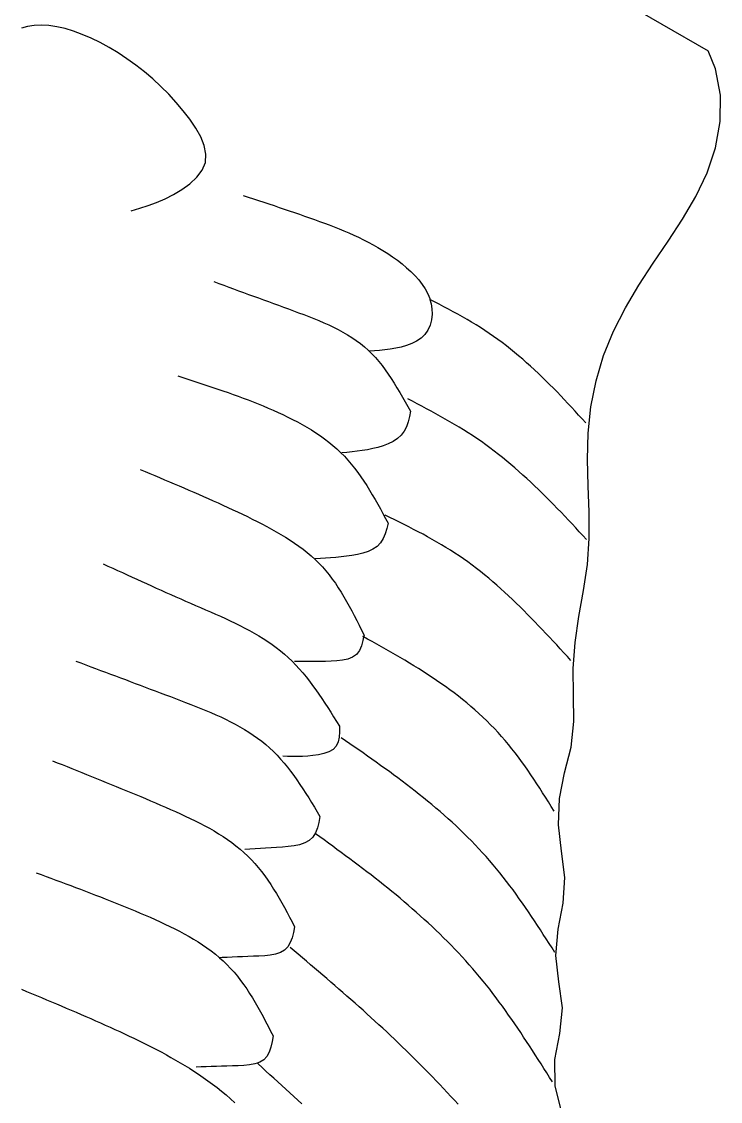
# Model space of a CAD drawing. Extents: x -3475 to 3475, y -2114 to 2114.
# Drawn here: x 3242.1 to 3436.3, y -1408.9 to -1108.8 of the extents above; entities that cross this region are included whole.
import ezdxf

# ---------------------------------------------------------------- set-up
doc = ezdxf.new("R2010")
doc.units = 0
doc.header["$MEASUREMENT"] = 0
doc.layers.get('0').update_dxf_attribs({"linetype": 'CONTINUOUS'})

msp = doc.modelspace()

# ---------------------------------------------------------------- linework, layer by layer
for p, q in [((3341.6, -1064.2), (3432.95, -1116.95)), ((3243.74, -1110.12), (3242.04, -1110.65)), ((3245.59, -1109.83), (3243.74, -1110.12)), ((3247.57, -1109.75), (3245.59, -1109.83)), ((3249.67, -1109.88), (3247.57, -1109.75)), ((3251.87, -1110.22), (3249.67, -1109.88)), ((3254.15, -1110.74), (3251.87, -1110.22)), ((3256.51, -1111.45), (3254.15, -1110.74)), ((3258.92, -1112.34), (3256.51, -1111.45)), ((3261.38, -1113.4), (3258.92, -1112.34)), ((3263.86, -1114.61), (3261.38, -1113.4)), ((3266.36, -1115.97), (3263.86, -1114.61)), ((3268.86, -1117.47), (3266.36, -1115.97)), ((3271.33, -1119.11), (3268.86, -1117.47)), ((3273.78, -1120.87), (3271.33, -1119.11)), ((3434.95, -1121.93), (3432.95, -1116.95)), ((3276.19, -1122.74), (3273.78, -1120.87)), ((3436.31, -1129.21), (3434.95, -1121.93)), ((3278.53, -1124.73), (3276.19, -1122.74)), ((3280.8, -1126.8), (3278.53, -1124.73)), ((3282.97, -1128.97), (3280.8, -1126.8)), ((3285.04, -1131.22), (3282.97, -1128.97)), ((3287, -1133.55), (3285.04, -1131.22)), ((3436.26, -1136.58), (3436.31, -1129.21)), ((3288.82, -1135.93), (3287, -1133.55)), ((3290.46, -1138.37), (3288.82, -1135.93)), ((3434.96, -1143.83), (3436.26, -1136.58)), ((3291.84, -1140.82), (3290.46, -1138.37)), ((3292.82, -1143.25), (3291.84, -1140.82)), ((3293.29, -1145.62), (3292.82, -1143.25)), ((3293.14, -1147.9), (3293.29, -1145.62)), ((3432.64, -1150.78), (3434.96, -1143.83)), ((3292.27, -1150.04), (3293.14, -1147.9)), ((3288.85, -1153.85), (3290.79, -1152.04)), ((3290.79, -1152.04), (3292.27, -1150.04)), ((3429.5, -1157.36), (3432.64, -1150.78)), ((3284.3, -1156.85), (3286.63, -1155.46)), ((3286.63, -1155.46), (3288.85, -1153.85)), ((3279.6, -1159.02), (3281.95, -1158.03)), ((3281.95, -1158.03), (3284.3, -1156.85)), ((3303.65, -1157.1), (3305.08, -1157.57)), ((3305.08, -1157.57), (3306.51, -1158.05)), ((3306.51, -1158.05), (3307.94, -1158.52)), ((3425.79, -1163.66), (3429.5, -1157.36)), ((3272.52, -1161.37), (3274.88, -1160.65)), ((3274.88, -1160.65), (3277.24, -1159.88)), ((3277.24, -1159.88), (3279.6, -1159.02)), ((3307.94, -1158.52), (3309.37, -1158.99)), ((3309.37, -1158.99), (3310.8, -1159.47)), ((3310.8, -1159.47), (3312.22, -1159.94)), ((3312.22, -1159.94), (3313.65, -1160.42)), ((3313.65, -1160.42), (3315.06, -1160.89)), ((3315.06, -1160.89), (3316.48, -1161.37)), ((3316.48, -1161.37), (3317.89, -1161.86)), ((3317.89, -1161.86), (3319.29, -1162.34)), ((3319.29, -1162.34), (3320.69, -1162.82)), ((3320.69, -1162.82), (3322.08, -1163.31)), ((3322.08, -1163.31), (3323.47, -1163.81)), ((3323.47, -1163.81), (3324.85, -1164.3)), ((3324.85, -1164.3), (3326.22, -1164.8)), ((3421.76, -1169.81), (3425.79, -1163.66)), ((3326.22, -1164.8), (3327.59, -1165.31)), ((3327.59, -1165.31), (3328.95, -1165.84)), ((3328.95, -1165.84), (3330.31, -1166.37)), ((3330.31, -1166.37), (3331.67, -1166.93)), ((3331.67, -1166.93), (3333.02, -1167.51)), ((3333.02, -1167.51), (3334.37, -1168.11)), ((3334.37, -1168.11), (3335.72, -1168.74)), ((3335.72, -1168.74), (3337.07, -1169.4)), ((3337.07, -1169.4), (3338.42, -1170.1)), ((3338.42, -1170.1), (3339.77, -1170.83)), ((3417.64, -1175.91), (3421.76, -1169.81)), ((3339.77, -1170.83), (3341.12, -1171.6)), ((3341.12, -1171.6), (3342.47, -1172.41)), ((3342.47, -1172.41), (3343.82, -1173.27)), ((3343.82, -1173.27), (3345.17, -1174.18)), ((3345.17, -1174.18), (3346.51, -1175.13)), ((3346.51, -1175.13), (3347.82, -1176.13)), ((3347.82, -1176.13), (3349.08, -1177.18)), ((3413.63, -1182.07), (3417.64, -1175.91)), ((3349.08, -1177.18), (3350.29, -1178.27)), ((3350.29, -1178.27), (3351.42, -1179.41)), ((3351.42, -1179.41), (3352.47, -1180.59)), ((3295.52, -1181.06), (3296.89, -1181.56)), ((3296.89, -1181.56), (3298.26, -1182.06)), ((3298.26, -1182.06), (3299.63, -1182.57)), ((3352.47, -1180.59), (3353.41, -1181.82)), ((3353.41, -1181.82), (3354.24, -1183.1)), ((3409.89, -1188.36), (3413.63, -1182.07)), ((3299.63, -1182.57), (3301, -1183.07)), ((3301, -1183.07), (3302.37, -1183.58)), ((3302.37, -1183.58), (3303.74, -1184.08)), ((3303.74, -1184.08), (3305.12, -1184.59)), ((3305.12, -1184.59), (3306.49, -1185.09)), ((3306.49, -1185.09), (3307.87, -1185.6)), ((3354.24, -1183.1), (3354.94, -1184.42)), ((3354.94, -1184.42), (3355.5, -1185.78)), ((3307.87, -1185.6), (3309.26, -1186.11)), ((3309.26, -1186.11), (3310.65, -1186.62)), ((3310.65, -1186.62), (3312.04, -1187.13)), ((3312.04, -1187.13), (3313.43, -1187.64)), ((3313.43, -1187.64), (3314.83, -1188.15)), ((3314.83, -1188.15), (3316.24, -1188.66)), ((3355.5, -1185.78), (3355.56, -1186)), ((3355.56, -1186), (3355.89, -1187.18)), ((3356.84, -1186.67), (3355.56, -1186)), ((3355.89, -1187.18), (3356.12, -1188.63)), ((3358.15, -1187.34), (3356.84, -1186.67)), ((3359.44, -1188.03), (3358.15, -1187.34)), ((3360.74, -1188.71), (3359.44, -1188.03)), ((3406.57, -1194.85), (3409.89, -1188.36)), ((3316.24, -1188.66), (3317.65, -1189.18)), ((3317.65, -1189.18), (3319.06, -1189.7)), ((3319.06, -1189.7), (3320.47, -1190.22)), ((3320.47, -1190.22), (3321.88, -1190.76)), ((3321.88, -1190.76), (3323.29, -1191.31)), ((3323.29, -1191.31), (3324.68, -1191.88)), ((3356.15, -1190.12), (3355.99, -1191.64)), ((3356.12, -1188.63), (3356.15, -1190.12)), ((3362.03, -1189.41), (3360.74, -1188.71)), ((3363.32, -1190.11), (3362.03, -1189.41)), ((3364.6, -1190.83), (3363.32, -1190.11)), ((3365.87, -1191.55), (3364.6, -1190.83)), ((3324.68, -1191.88), (3326.06, -1192.46)), ((3326.06, -1192.46), (3327.42, -1193.07)), ((3327.42, -1193.07), (3328.77, -1193.71)), ((3328.77, -1193.71), (3330.09, -1194.37)), ((3330.09, -1194.37), (3331.38, -1195.07)), ((3355.61, -1193.13), (3355.01, -1194.52)), ((3355.99, -1191.64), (3355.61, -1193.13)), ((3367.13, -1192.29), (3365.87, -1191.55)), ((3368.38, -1193.05), (3367.13, -1192.29)), ((3369.63, -1193.83), (3368.38, -1193.05)), ((3370.85, -1194.62), (3369.63, -1193.83)), ((3331.38, -1195.07), (3332.64, -1195.8)), ((3332.64, -1195.8), (3333.87, -1196.57)), ((3333.87, -1196.57), (3335.07, -1197.39)), ((3335.07, -1197.39), (3336.23, -1198.24)), ((3353.11, -1196.76), (3351.87, -1197.6)), ((3354.17, -1195.74), (3353.11, -1196.76)), ((3355.01, -1194.52), (3354.17, -1195.74)), ((3372.07, -1195.44), (3370.85, -1194.62)), ((3373.27, -1196.27), (3372.07, -1195.44)), ((3374.46, -1197.12), (3373.27, -1196.27)), ((3375.64, -1198), (3374.46, -1197.12)), ((3403.83, -1201.61), (3406.57, -1194.85)), ((3336.23, -1198.24), (3337.34, -1199.15)), ((3337.34, -1199.15), (3338.41, -1200.11)), ((3338.41, -1200.11), (3338.69, -1200.39)), ((3338.69, -1200.39), (3338.64, -1200.4)), ((3340.12, -1200.29), (3338.69, -1200.39)), ((3338.69, -1200.39), (3339.43, -1201.12)), ((3341.59, -1200.17), (3340.12, -1200.29)), ((3343.07, -1200.02), (3341.59, -1200.17)), ((3344.55, -1199.83), (3343.07, -1200.02)), ((3346.04, -1199.57), (3344.55, -1199.83)), ((3347.53, -1199.24), (3346.04, -1199.57)), ((3349.03, -1198.82), (3347.53, -1199.24)), ((3350.49, -1198.28), (3349.03, -1198.82)), ((3351.87, -1197.6), (3350.49, -1198.28)), ((3376.81, -1198.89), (3375.64, -1198)), ((3377.96, -1199.8), (3376.81, -1198.89)), ((3379.1, -1200.72), (3377.96, -1199.8)), ((3339.43, -1201.12), (3340.41, -1202.17)), ((3340.41, -1202.17), (3341.36, -1203.27)), ((3341.36, -1203.27), (3342.27, -1204.4)), ((3380.23, -1201.66), (3379.1, -1200.72)), ((3381.35, -1202.61), (3380.23, -1201.66)), ((3382.45, -1203.58), (3381.35, -1202.61)), ((3401.74, -1208.64), (3403.83, -1201.61)), ((3342.27, -1204.4), (3343.15, -1205.57)), ((3343.15, -1205.57), (3344, -1206.77)), ((3383.54, -1204.56), (3382.45, -1203.58)), ((3384.63, -1205.55), (3383.54, -1204.56)), ((3385.7, -1206.56), (3384.63, -1205.55)), ((3285.47, -1207.26), (3286.87, -1207.71)), ((3286.87, -1207.71), (3288.26, -1208.16)), ((3288.26, -1208.16), (3289.66, -1208.61)), ((3289.66, -1208.61), (3291.06, -1209.07)), ((3291.06, -1209.07), (3292.46, -1209.53)), ((3344, -1206.77), (3344.82, -1208)), ((3344.82, -1208), (3345.63, -1209.26)), ((3345.63, -1209.26), (3346.41, -1210.53)), ((3386.76, -1207.57), (3385.7, -1206.56)), ((3387.8, -1208.6), (3386.76, -1207.57)), ((3388.84, -1209.63), (3387.8, -1208.6)), ((3400.31, -1215.85), (3401.74, -1208.64)), ((3292.46, -1209.53), (3293.85, -1209.99)), ((3293.85, -1209.99), (3295.25, -1210.46)), ((3295.25, -1210.46), (3296.65, -1210.93)), ((3296.65, -1210.93), (3298.04, -1211.42)), ((3298.04, -1211.42), (3299.44, -1211.9)), ((3299.44, -1211.9), (3300.83, -1212.4)), ((3300.83, -1212.4), (3302.23, -1212.91)), ((3346.41, -1210.53), (3347.18, -1211.83)), ((3347.18, -1211.83), (3347.94, -1213.13)), ((3389.87, -1210.67), (3388.84, -1209.63)), ((3390.9, -1211.72), (3389.87, -1210.67)), ((3391.91, -1212.78), (3390.9, -1211.72)), ((3302.23, -1212.91), (3303.62, -1213.42)), ((3303.62, -1213.42), (3305.01, -1213.95)), ((3305.01, -1213.95), (3306.4, -1214.49)), ((3306.4, -1214.49), (3307.79, -1215.04)), ((3307.79, -1215.04), (3309.18, -1215.61)), ((3347.94, -1213.13), (3348.69, -1214.45)), ((3348.69, -1214.45), (3349.43, -1215.77)), ((3350.7, -1214.29), (3349.39, -1213.59)), ((3352.02, -1214.98), (3350.7, -1214.29)), ((3353.33, -1215.68), (3352.02, -1214.98)), ((3392.92, -1213.84), (3391.91, -1212.78)), ((3393.92, -1214.91), (3392.92, -1213.84)), ((3394.92, -1215.98), (3393.92, -1214.91)), ((3309.18, -1215.61), (3310.57, -1216.19)), ((3310.57, -1216.19), (3311.95, -1216.78)), ((3311.95, -1216.78), (3313.33, -1217.4)), ((3313.33, -1217.4), (3314.7, -1218.03)), ((3314.7, -1218.03), (3316.06, -1218.68)), ((3349.43, -1215.77), (3350.17, -1217.1)), ((3350.17, -1217.1), (3349.86, -1218.58)), ((3354.64, -1216.38), (3353.33, -1215.68)), ((3355.94, -1217.08), (3354.64, -1216.38)), ((3357.24, -1217.8), (3355.94, -1217.08)), ((3358.54, -1218.51), (3357.24, -1217.8)), ((3395.92, -1217.06), (3394.92, -1215.98)), ((3396.91, -1218.13), (3395.92, -1217.06)), ((3397.9, -1219.21), (3396.91, -1218.13)), ((3399.55, -1223.15), (3400.31, -1215.85)), ((3316.06, -1218.68), (3317.4, -1219.35)), ((3317.4, -1219.35), (3318.74, -1220.05)), ((3318.74, -1220.05), (3320.05, -1220.77)), ((3320.05, -1220.77), (3321.35, -1221.51)), ((3321.35, -1221.51), (3322.62, -1222.28)), ((3349.03, -1221.39), (3348.4, -1222.64)), ((3349.49, -1220.03), (3349.03, -1221.39)), ((3349.86, -1218.58), (3349.49, -1220.03)), ((3359.83, -1219.24), (3358.54, -1218.51)), ((3361.12, -1219.98), (3359.83, -1219.24)), ((3362.39, -1220.73), (3361.12, -1219.98)), ((3363.66, -1221.49), (3362.39, -1220.73)), ((3364.92, -1222.26), (3363.66, -1221.49)), ((3398.89, -1220.29), (3397.9, -1219.21)), ((3322.62, -1222.28), (3323.87, -1223.08)), ((3323.87, -1223.08), (3325.1, -1223.91)), ((3325.1, -1223.91), (3326.29, -1224.77)), ((3347.57, -1223.74), (3346.53, -1224.68)), ((3348.4, -1222.64), (3347.57, -1223.74)), ((3366.17, -1223.05), (3364.92, -1222.26)), ((3367.41, -1223.86), (3366.17, -1223.05)), ((3368.64, -1224.68), (3367.41, -1223.86)), ((3399.39, -1230.48), (3399.55, -1223.15)), ((3326.29, -1224.77), (3327.46, -1225.67)), ((3327.46, -1225.67), (3328.59, -1226.59)), ((3328.59, -1226.59), (3329.69, -1227.56)), ((3339.65, -1227.48), (3338.2, -1227.78)), ((3341.11, -1227.12), (3339.65, -1227.48)), ((3342.57, -1226.67), (3341.11, -1227.12)), ((3343.98, -1226.13), (3342.57, -1226.67)), ((3345.32, -1225.47), (3343.98, -1226.13)), ((3346.53, -1224.68), (3345.32, -1225.47)), ((3369.86, -1225.52), (3368.64, -1224.68)), ((3371.06, -1226.38), (3369.86, -1225.52)), ((3372.25, -1227.26), (3371.06, -1226.38)), ((3373.43, -1228.15), (3372.25, -1227.26)), ((3329.69, -1227.56), (3330.75, -1228.55)), ((3330.75, -1228.55), (3331.77, -1229.59)), ((3332.51, -1228.51), (3331.1, -1228.64)), ((3331.77, -1229.59), (3332.76, -1230.67)), ((3333.93, -1228.37), (3332.51, -1228.51)), ((3335.34, -1228.21), (3333.93, -1228.37)), ((3336.77, -1228.02), (3335.34, -1228.21)), ((3338.2, -1227.78), (3336.77, -1228.02)), ((3374.6, -1229.06), (3373.43, -1228.15)), ((3375.76, -1229.98), (3374.6, -1229.06)), ((3376.91, -1230.92), (3375.76, -1229.98)), ((3399.59, -1237.8), (3399.39, -1230.48)), ((3275.02, -1233.26), (3276.38, -1233.82)), ((3332.76, -1230.67), (3333.71, -1231.77)), ((3333.71, -1231.77), (3334.62, -1232.91)), ((3334.62, -1232.91), (3335.5, -1234.08)), ((3378.05, -1231.87), (3376.91, -1230.92)), ((3379.18, -1232.84), (3378.05, -1231.87)), ((3380.29, -1233.81), (3379.18, -1232.84)), ((3276.38, -1233.82), (3277.73, -1234.39)), ((3277.73, -1234.39), (3279.08, -1234.96)), ((3279.08, -1234.96), (3280.43, -1235.53)), ((3280.43, -1235.53), (3281.78, -1236.1)), ((3281.78, -1236.1), (3283.14, -1236.67)), ((3335.5, -1234.08), (3336.36, -1235.28)), ((3336.36, -1235.28), (3337.19, -1236.5)), ((3337.19, -1236.5), (3338, -1237.74)), ((3381.4, -1234.8), (3380.29, -1233.81)), ((3382.5, -1235.8), (3381.4, -1234.8)), ((3383.59, -1236.81), (3382.5, -1235.8)), ((3283.14, -1236.67), (3284.49, -1237.25)), ((3284.49, -1237.25), (3285.84, -1237.82)), ((3285.84, -1237.82), (3287.19, -1238.4)), ((3287.19, -1238.4), (3288.55, -1238.99)), ((3288.55, -1238.99), (3289.9, -1239.57)), ((3338, -1237.74), (3338.78, -1239.01)), ((3338.78, -1239.01), (3339.55, -1240.28)), ((3384.67, -1237.83), (3383.59, -1236.81)), ((3385.74, -1238.86), (3384.67, -1237.83)), ((3386.8, -1239.89), (3385.74, -1238.86)), ((3399.85, -1245.12), (3399.59, -1237.8)), ((3289.9, -1239.57), (3291.25, -1240.17)), ((3291.25, -1240.17), (3292.61, -1240.76)), ((3292.61, -1240.76), (3293.96, -1241.36)), ((3293.96, -1241.36), (3295.32, -1241.97)), ((3295.32, -1241.97), (3296.67, -1242.58)), ((3339.55, -1240.28), (3340.31, -1241.58)), ((3340.31, -1241.58), (3341.05, -1242.89)), ((3387.86, -1240.94), (3386.8, -1239.89)), ((3388.91, -1241.98), (3387.86, -1240.94)), ((3389.95, -1243.04), (3388.91, -1241.98)), ((3296.67, -1242.58), (3298.03, -1243.19)), ((3298.03, -1243.19), (3299.38, -1243.82)), ((3299.38, -1243.82), (3300.74, -1244.45)), ((3300.74, -1244.45), (3302.1, -1245.08)), ((3302.1, -1245.08), (3303.45, -1245.73)), ((3341.05, -1242.89), (3341.78, -1244.2)), ((3341.78, -1244.2), (3342.5, -1245.53)), ((3390.98, -1244.1), (3389.95, -1243.04)), ((3392.01, -1245.17), (3390.98, -1244.1)), ((3393.03, -1246.24), (3392.01, -1245.17)), ((3399.86, -1252.41), (3399.85, -1245.12)), ((3303.45, -1245.73), (3304.81, -1246.38)), ((3304.81, -1246.38), (3306.17, -1247.04)), ((3306.17, -1247.04), (3307.52, -1247.71)), ((3307.52, -1247.71), (3308.87, -1248.4)), ((3308.87, -1248.4), (3310.2, -1249.1)), ((3342.5, -1245.53), (3343.22, -1246.85)), ((3344.45, -1246.63), (3343.12, -1245.98)), ((3343.22, -1246.85), (3343.94, -1248.19)), ((3343.94, -1248.19), (3343.56, -1249.69)), ((3345.77, -1247.28), (3344.45, -1246.63)), ((3347.09, -1247.93), (3345.77, -1247.28)), ((3348.41, -1248.59), (3347.09, -1247.93)), ((3394.05, -1247.31), (3393.03, -1246.24)), ((3395.07, -1248.39), (3394.05, -1247.31)), ((3396.08, -1249.47), (3395.07, -1248.39)), ((3310.2, -1249.1), (3311.53, -1249.82)), ((3311.53, -1249.82), (3312.84, -1250.55)), ((3312.84, -1250.55), (3314.14, -1251.31)), ((3314.14, -1251.31), (3315.41, -1252.08)), ((3343.12, -1251.14), (3342.56, -1252.49)), ((3343.56, -1249.69), (3343.12, -1251.14)), ((3349.72, -1249.25), (3348.41, -1248.59)), ((3351.04, -1249.92), (3349.72, -1249.25)), ((3352.34, -1250.6), (3351.04, -1249.92)), ((3353.64, -1251.29), (3352.34, -1250.6)), ((3354.93, -1251.99), (3353.64, -1251.29)), ((3397.09, -1250.55), (3396.08, -1249.47)), ((3398.1, -1251.63), (3397.09, -1250.55)), ((3315.41, -1252.08), (3316.67, -1252.88)), ((3316.67, -1252.88), (3317.9, -1253.71)), ((3317.9, -1253.71), (3319.11, -1254.56)), ((3341.84, -1253.68), (3340.88, -1254.67)), ((3342.56, -1252.49), (3341.84, -1253.68)), ((3356.22, -1252.7), (3354.93, -1251.99)), ((3357.5, -1253.43), (3356.22, -1252.7)), ((3358.76, -1254.17), (3357.5, -1253.43)), ((3360.02, -1254.92), (3358.76, -1254.17)), ((3399.1, -1252.72), (3398.1, -1251.63)), ((3399.33, -1259.66), (3399.86, -1252.41)), ((3319.11, -1254.56), (3320.29, -1255.44)), ((3320.29, -1255.44), (3321.43, -1256.36)), ((3321.43, -1256.36), (3322.55, -1257.3)), ((3322.55, -1257.3), (3323.62, -1258.28)), ((3332.36, -1257.4), (3330.87, -1257.58)), ((3333.88, -1257.18), (3332.36, -1257.4)), ((3335.42, -1256.9), (3333.88, -1257.18)), ((3336.94, -1256.54), (3335.42, -1256.9)), ((3338.39, -1256.07), (3336.94, -1256.54)), ((3339.72, -1255.46), (3338.39, -1256.07)), ((3340.88, -1254.67), (3339.72, -1255.46)), ((3361.26, -1255.69), (3360.02, -1254.92)), ((3362.5, -1256.49), (3361.26, -1255.69)), ((3363.72, -1257.3), (3362.5, -1256.49)), ((3364.92, -1258.13), (3363.72, -1257.3)), ((3264.73, -1259.49), (3266.07, -1260.1)), ((3266.07, -1260.1), (3267.41, -1260.72)), ((3323.62, -1258.28), (3324.66, -1259.3)), ((3325.1, -1257.99), (3323.68, -1258.06)), ((3324.66, -1259.3), (3325.66, -1260.35)), ((3326.52, -1257.92), (3325.1, -1257.99)), ((3325.66, -1260.35), (3326.62, -1261.44)), ((3327.95, -1257.83), (3326.52, -1257.92)), ((3329.4, -1257.72), (3327.95, -1257.83)), ((3330.87, -1257.58), (3329.4, -1257.72)), ((3366.12, -1258.98), (3364.92, -1258.13)), ((3367.3, -1259.86), (3366.12, -1258.98)), ((3368.47, -1260.75), (3367.3, -1259.86)), ((3398.25, -1266.87), (3399.33, -1259.66)), ((3267.41, -1260.72), (3268.74, -1261.33)), ((3268.74, -1261.33), (3270.08, -1261.94)), ((3270.08, -1261.94), (3271.42, -1262.56)), ((3271.42, -1262.56), (3272.76, -1263.17)), ((3272.76, -1263.17), (3274.1, -1263.78)), ((3326.62, -1261.44), (3327.54, -1262.56)), ((3327.54, -1262.56), (3328.43, -1263.72)), ((3369.63, -1261.65), (3368.47, -1260.75)), ((3370.77, -1262.58), (3369.63, -1261.65)), ((3371.9, -1263.51), (3370.77, -1262.58)), ((3373.03, -1264.47), (3371.9, -1263.51)), ((3274.1, -1263.78), (3275.44, -1264.39)), ((3275.44, -1264.39), (3276.79, -1265)), ((3276.79, -1265), (3278.14, -1265.61)), ((3278.14, -1265.61), (3279.49, -1266.22)), ((3279.49, -1266.22), (3280.84, -1266.83)), ((3328.43, -1263.72), (3329.28, -1264.91)), ((3329.28, -1264.91), (3330.1, -1266.13)), ((3330.1, -1266.13), (3330.89, -1267.37)), ((3374.14, -1265.43), (3373.03, -1264.47)), ((3375.24, -1266.41), (3374.14, -1265.43)), ((3376.33, -1267.4), (3375.24, -1266.41)), ((3280.84, -1266.83), (3282.19, -1267.44)), ((3282.19, -1267.44), (3283.55, -1268.05)), ((3283.55, -1268.05), (3284.91, -1268.65)), ((3284.91, -1268.65), (3286.28, -1269.25)), ((3286.28, -1269.25), (3287.65, -1269.86)), ((3330.89, -1267.37), (3331.66, -1268.64)), ((3331.66, -1268.64), (3332.4, -1269.92)), ((3377.41, -1268.4), (3376.33, -1267.4)), ((3378.49, -1269.41), (3377.41, -1268.4)), ((3379.55, -1270.43), (3378.49, -1269.41)), ((3396.98, -1274.09), (3398.25, -1266.87)), ((3287.65, -1269.86), (3289.02, -1270.46)), ((3289.02, -1270.46), (3290.4, -1271.06)), ((3290.4, -1271.06), (3291.79, -1271.66)), ((3291.79, -1271.66), (3293.17, -1272.26)), ((3293.17, -1272.26), (3294.56, -1272.86)), ((3332.4, -1269.92), (3333.13, -1271.23)), ((3333.13, -1271.23), (3333.84, -1272.55)), ((3380.61, -1271.46), (3379.55, -1270.43)), ((3381.65, -1272.5), (3380.61, -1271.46)), ((3382.69, -1273.54), (3381.65, -1272.5)), ((3294.56, -1272.86), (3295.94, -1273.47)), ((3295.94, -1273.47), (3297.32, -1274.08)), ((3297.32, -1274.08), (3298.69, -1274.71)), ((3298.69, -1274.71), (3300.06, -1275.34)), ((3300.06, -1275.34), (3301.41, -1275.99)), ((3333.84, -1272.55), (3334.54, -1273.88)), ((3334.54, -1273.88), (3335.22, -1275.22)), ((3335.22, -1275.22), (3335.9, -1276.57)), ((3383.72, -1274.59), (3382.69, -1273.54)), ((3384.75, -1275.64), (3383.72, -1274.59)), ((3395.92, -1281.33), (3396.98, -1274.09)), ((3301.41, -1275.99), (3302.76, -1276.66)), ((3302.76, -1276.66), (3304.09, -1277.34)), ((3304.09, -1277.34), (3305.4, -1278.04)), ((3305.4, -1278.04), (3306.7, -1278.76)), ((3335.9, -1276.57), (3336.57, -1277.92)), ((3336.57, -1277.92), (3337.24, -1279.28)), ((3385.77, -1276.7), (3384.75, -1275.64)), ((3386.78, -1277.76), (3385.77, -1276.7)), ((3387.79, -1278.83), (3386.78, -1277.76)), ((3306.7, -1278.76), (3307.98, -1279.51)), ((3307.98, -1279.51), (3309.23, -1280.28)), ((3309.23, -1280.28), (3310.47, -1281.08)), ((3310.47, -1281.08), (3311.67, -1281.91)), ((3336.91, -1280.83), (3336.5, -1282.3)), ((3337.13, -1279.81), (3336.89, -1279.68)), ((3337.13, -1279.81), (3336.91, -1280.83)), ((3337.24, -1279.28), (3337.13, -1279.81)), ((3338.2, -1280.4), (3337.13, -1279.81)), ((3339.5, -1281.12), (3338.2, -1280.4)), ((3340.81, -1281.85), (3339.5, -1281.12)), ((3388.8, -1279.9), (3387.79, -1278.83)), ((3389.8, -1280.98), (3388.8, -1279.9)), ((3390.8, -1282.05), (3389.8, -1280.98)), ((3395.38, -1288.61), (3395.92, -1281.33)), ((3311.67, -1281.91), (3312.85, -1282.77)), ((3312.85, -1282.77), (3314, -1283.67)), ((3314, -1283.67), (3315.12, -1284.6)), ((3335.94, -1283.61), (3335.14, -1284.68)), ((3336.5, -1282.3), (3335.94, -1283.61)), ((3342.11, -1282.58), (3340.81, -1281.85)), ((3343.41, -1283.31), (3342.11, -1282.58)), ((3344.7, -1284.05), (3343.41, -1283.31)), ((3346, -1284.79), (3344.7, -1284.05)), ((3391.79, -1283.13), (3390.8, -1282.05)), ((3392.79, -1284.21), (3391.79, -1283.13)), ((3393.78, -1285.29), (3392.79, -1284.21)), ((3257.15, -1286.54), (3258.52, -1287.05)), ((3258.52, -1287.05), (3259.89, -1287.56)), ((3315.12, -1284.6), (3316.2, -1285.56)), ((3316.2, -1285.56), (3317.25, -1286.57)), ((3317.25, -1286.57), (3318.27, -1287.61)), ((3319.29, -1286.67), (3317.9, -1286.66)), ((3320.69, -1286.68), (3319.29, -1286.67)), ((3322.11, -1286.68), (3320.69, -1286.68)), ((3323.55, -1286.67), (3322.11, -1286.68)), ((3325.03, -1286.65), (3323.55, -1286.67)), ((3326.55, -1286.62), (3325.03, -1286.65)), ((3328.11, -1286.57), (3326.55, -1286.62)), ((3329.71, -1286.48), (3328.11, -1286.57)), ((3331.28, -1286.3), (3329.71, -1286.48)), ((3332.75, -1285.98), (3331.28, -1286.3)), ((3334.06, -1285.46), (3332.75, -1285.98)), ((3335.14, -1284.68), (3334.06, -1285.46)), ((3347.29, -1285.54), (3346, -1284.79)), ((3348.57, -1286.3), (3347.29, -1285.54)), ((3349.85, -1287.06), (3348.57, -1286.3)), ((3351.13, -1287.83), (3349.85, -1287.06)), ((3394.77, -1286.37), (3393.78, -1285.29)), ((3259.89, -1287.56), (3261.27, -1288.08)), ((3261.27, -1288.08), (3262.64, -1288.59)), ((3262.64, -1288.59), (3264.01, -1289.1)), ((3264.01, -1289.1), (3265.39, -1289.62)), ((3265.39, -1289.62), (3266.76, -1290.13)), ((3266.76, -1290.13), (3268.14, -1290.65)), ((3318.27, -1287.61), (3319.26, -1288.69)), ((3319.26, -1288.69), (3320.22, -1289.79)), ((3320.22, -1289.79), (3321.16, -1290.92)), ((3352.4, -1288.62), (3351.13, -1287.83)), ((3353.66, -1289.42), (3352.4, -1288.62)), ((3354.92, -1290.22), (3353.66, -1289.42)), ((3356.17, -1291.05), (3354.92, -1290.22)), ((3395.48, -1295.96), (3395.38, -1288.61)), ((3268.14, -1290.65), (3269.52, -1291.17)), ((3269.52, -1291.17), (3270.9, -1291.68)), ((3270.9, -1291.68), (3272.28, -1292.2)), ((3272.28, -1292.2), (3273.66, -1292.72)), ((3273.66, -1292.72), (3275.05, -1293.24)), ((3275.05, -1293.24), (3276.44, -1293.77)), ((3321.16, -1290.92), (3322.07, -1292.08)), ((3322.07, -1292.08), (3322.96, -1293.27)), ((3322.96, -1293.27), (3323.84, -1294.47)), ((3357.41, -1291.88), (3356.17, -1291.05)), ((3358.64, -1292.73), (3357.41, -1291.88)), ((3359.86, -1293.6), (3358.64, -1292.73)), ((3276.44, -1293.77), (3277.83, -1294.29)), ((3277.83, -1294.29), (3279.22, -1294.82)), ((3279.22, -1294.82), (3280.62, -1295.34)), ((3280.62, -1295.34), (3282.02, -1295.87)), ((3282.02, -1295.87), (3283.42, -1296.4)), ((3283.42, -1296.4), (3284.83, -1296.94)), ((3323.84, -1294.47), (3324.69, -1295.69)), ((3324.69, -1295.69), (3325.54, -1296.93)), ((3361.07, -1294.48), (3359.86, -1293.6)), ((3362.28, -1295.38), (3361.07, -1294.48)), ((3363.46, -1296.29), (3362.28, -1295.38)), ((3364.64, -1297.22), (3363.46, -1296.29)), ((3395.6, -1303.28), (3395.48, -1295.96)), ((3284.83, -1296.94), (3286.24, -1297.47)), ((3286.24, -1297.47), (3287.65, -1298.01)), ((3287.65, -1298.01), (3289.06, -1298.56)), ((3289.06, -1298.56), (3290.47, -1299.11)), ((3290.47, -1299.11), (3291.87, -1299.67)), ((3325.54, -1296.93), (3326.37, -1298.19)), ((3326.37, -1298.19), (3327.18, -1299.45)), ((3327.18, -1299.45), (3328, -1300.73)), ((3365.8, -1298.16), (3364.64, -1297.22)), ((3366.95, -1299.13), (3365.8, -1298.16)), ((3368.08, -1300.11), (3366.95, -1299.13)), ((3291.87, -1299.67), (3293.27, -1300.25)), ((3293.27, -1300.25), (3294.66, -1300.83)), ((3294.66, -1300.83), (3296.04, -1301.44)), ((3296.04, -1301.44), (3297.41, -1302.06)), ((3297.41, -1302.06), (3298.76, -1302.7)), ((3328, -1300.73), (3328.8, -1302.01)), ((3328.8, -1302.01), (3329.6, -1303.29)), ((3369.2, -1301.1), (3368.08, -1300.11)), ((3370.29, -1302.12), (3369.2, -1301.1)), ((3371.37, -1303.15), (3370.29, -1302.12)), ((3298.76, -1302.7), (3300.09, -1303.37)), ((3300.09, -1303.37), (3301.41, -1304.05)), ((3301.41, -1304.05), (3302.7, -1304.77)), ((3302.7, -1304.77), (3303.98, -1305.51)), ((3303.98, -1305.51), (3305.22, -1306.28)), ((3329.6, -1303.29), (3330.4, -1304.58)), ((3330.4, -1304.58), (3330.4, -1306.15)), ((3372.43, -1304.2), (3371.37, -1303.15)), ((3373.47, -1305.26), (3372.43, -1304.2)), ((3374.49, -1306.35), (3373.47, -1305.26)), ((3394.79, -1310.48), (3395.6, -1303.28)), ((3305.22, -1306.28), (3306.44, -1307.09)), ((3306.44, -1307.09), (3307.63, -1307.93)), ((3307.63, -1307.93), (3308.79, -1308.8)), ((3330.32, -1307.65), (3330.05, -1309.01)), ((3330.4, -1306.15), (3330.32, -1307.65)), ((3332.09, -1308.66), (3330.86, -1307.81)), ((3375.48, -1307.46), (3374.49, -1306.35)), ((3376.46, -1308.58), (3375.48, -1307.46)), ((3308.79, -1308.8), (3309.92, -1309.71)), ((3309.92, -1309.71), (3311, -1310.66)), ((3311, -1310.66), (3312.06, -1311.66)), ((3328.63, -1311.09), (3327.44, -1311.77)), ((3329.52, -1310.18), (3328.63, -1311.09)), ((3330.05, -1309.01), (3329.52, -1310.18)), ((3333.31, -1309.5), (3332.09, -1308.66)), ((3334.54, -1310.35), (3333.31, -1309.5)), ((3335.77, -1311.2), (3334.54, -1310.35)), ((3336.99, -1312.06), (3335.77, -1311.2)), ((3377.41, -1309.72), (3376.46, -1308.58)), ((3378.34, -1310.88), (3377.41, -1309.72)), ((3379.26, -1312.05), (3378.34, -1310.88)), ((3393, -1317.58), (3394.79, -1310.48)), ((3250.62, -1314.22), (3251.98, -1314.77)), ((3312.06, -1311.66), (3313.08, -1312.69)), ((3313.08, -1312.69), (3314.06, -1313.76)), ((3314.06, -1313.76), (3315.02, -1314.86)), ((3316.01, -1313.01), (3314.66, -1312.97)), ((3317.37, -1313.05), (3316.01, -1313.01)), ((3318.75, -1313.05), (3317.37, -1313.05)), ((3320.15, -1313.02), (3318.75, -1313.05)), ((3321.58, -1312.94), (3320.15, -1313.02)), ((3323.04, -1312.8), (3321.58, -1312.94)), ((3324.55, -1312.58), (3323.04, -1312.8)), ((3326.05, -1312.25), (3324.55, -1312.58)), ((3327.44, -1311.77), (3326.05, -1312.25)), ((3338.21, -1312.91), (3336.99, -1312.06)), ((3339.43, -1313.77), (3338.21, -1312.91)), ((3340.65, -1314.63), (3339.43, -1313.77)), ((3380.16, -1313.24), (3379.26, -1312.05)), ((3381.04, -1314.44), (3380.16, -1313.24)), ((3381.91, -1315.65), (3381.04, -1314.44)), ((3251.98, -1314.77), (3253.33, -1315.31)), ((3253.33, -1315.31), (3254.69, -1315.85)), ((3254.69, -1315.85), (3256.05, -1316.39)), ((3256.05, -1316.39), (3257.41, -1316.94)), ((3257.41, -1316.94), (3258.77, -1317.48)), ((3258.77, -1317.48), (3260.13, -1318.03)), ((3315.02, -1314.86), (3315.95, -1315.99)), ((3315.95, -1315.99), (3316.85, -1317.15)), ((3316.85, -1317.15), (3317.73, -1318.34)), ((3341.86, -1315.5), (3340.65, -1314.63)), ((3343.07, -1316.37), (3341.86, -1315.5)), ((3344.28, -1317.24), (3343.07, -1316.37)), ((3345.48, -1318.13), (3344.28, -1317.24)), ((3382.76, -1316.87), (3381.91, -1315.65)), ((3383.61, -1318.11), (3382.76, -1316.87)), ((3260.13, -1318.03), (3261.49, -1318.57)), ((3261.49, -1318.57), (3262.85, -1319.12)), ((3262.85, -1319.12), (3264.22, -1319.67)), ((3264.22, -1319.67), (3265.58, -1320.23)), ((3265.58, -1320.23), (3266.94, -1320.78)), ((3317.73, -1318.34), (3318.59, -1319.55)), ((3318.59, -1319.55), (3319.43, -1320.78)), ((3346.68, -1319.01), (3345.48, -1318.13)), ((3347.88, -1319.91), (3346.68, -1319.01)), ((3349.07, -1320.81), (3347.88, -1319.91)), ((3384.44, -1319.35), (3383.61, -1318.11)), ((3385.27, -1320.6), (3384.44, -1319.35)), ((3391.55, -1324.75), (3393, -1317.58)), ((3266.94, -1320.78), (3268.31, -1321.34)), ((3268.31, -1321.34), (3269.68, -1321.9)), ((3269.68, -1321.9), (3271.05, -1322.47)), ((3271.05, -1322.47), (3272.42, -1323.04)), ((3272.42, -1323.04), (3273.79, -1323.61)), ((3319.43, -1320.78), (3320.26, -1322.03)), ((3320.26, -1322.03), (3321.07, -1323.29)), ((3321.07, -1323.29), (3321.87, -1324.57)), ((3350.25, -1321.72), (3349.07, -1320.81)), ((3351.43, -1322.64), (3350.25, -1321.72)), ((3352.61, -1323.57), (3351.43, -1322.64)), ((3386.08, -1321.85), (3385.27, -1320.6)), ((3386.89, -1323.11), (3386.08, -1321.85)), ((3387.7, -1324.38), (3386.89, -1323.11)), ((3273.79, -1323.61), (3275.16, -1324.18)), ((3275.16, -1324.18), (3276.54, -1324.76)), ((3276.54, -1324.76), (3277.91, -1325.35)), ((3277.91, -1325.35), (3279.29, -1325.93)), ((3279.29, -1325.93), (3280.67, -1326.53)), ((3280.67, -1326.53), (3282.06, -1327.12)), ((3321.87, -1324.57), (3322.66, -1325.86)), ((3322.66, -1325.86), (3323.44, -1327.15)), ((3353.77, -1324.5), (3352.61, -1323.57)), ((3354.93, -1325.45), (3353.77, -1324.5)), ((3356.09, -1326.41), (3354.93, -1325.45)), ((3357.23, -1327.37), (3356.09, -1326.41)), ((3388.5, -1325.65), (3387.7, -1324.38)), ((3389.3, -1326.92), (3388.5, -1325.65)), ((3391.31, -1332.06), (3391.55, -1324.75)), ((3282.06, -1327.12), (3283.44, -1327.73)), ((3283.44, -1327.73), (3284.82, -1328.34)), ((3284.82, -1328.34), (3286.2, -1328.96)), ((3286.2, -1328.96), (3287.57, -1329.59)), ((3323.44, -1327.15), (3324.22, -1328.45)), ((3324.22, -1328.45), (3325, -1329.76)), ((3358.37, -1328.35), (3357.23, -1327.37)), ((3359.49, -1329.33), (3358.37, -1328.35)), ((3360.61, -1330.33), (3359.49, -1329.33)), ((3390.1, -1328.19), (3389.3, -1326.92)), ((3287.57, -1329.59), (3288.94, -1330.24)), ((3288.94, -1330.24), (3290.29, -1330.9)), ((3290.29, -1330.9), (3291.63, -1331.58)), ((3291.63, -1331.58), (3292.96, -1332.28)), ((3292.96, -1332.28), (3294.27, -1333)), ((3324.67, -1331.36), (3324.27, -1332.89)), ((3325, -1329.76), (3324.67, -1331.36)), ((3361.72, -1331.33), (3360.61, -1330.33)), ((3362.82, -1332.35), (3361.72, -1331.33)), ((3363.91, -1333.37), (3362.82, -1332.35)), ((3392.18, -1339.38), (3391.31, -1332.06)), ((3294.27, -1333), (3295.56, -1333.74)), ((3295.56, -1333.74), (3296.83, -1334.5)), ((3296.83, -1334.5), (3298.07, -1335.3)), ((3298.07, -1335.3), (3299.29, -1336.12)), ((3323.01, -1335.48), (3322.01, -1336.41)), ((3323.74, -1334.29), (3323.01, -1335.48)), ((3324.27, -1332.89), (3323.74, -1334.29)), ((3324.94, -1335.36), (3323.75, -1334.49)), ((3326.14, -1336.24), (3324.94, -1335.36)), ((3364.98, -1334.41), (3363.91, -1333.37)), ((3366.05, -1335.46), (3364.98, -1334.41)), ((3367.1, -1336.52), (3366.05, -1335.46)), ((3299.29, -1336.12), (3300.48, -1336.97)), ((3300.48, -1336.97), (3301.65, -1337.85)), ((3301.65, -1337.85), (3302.77, -1338.77)), ((3309.9, -1338.54), (3308.42, -1338.63)), ((3311.41, -1338.44), (3309.9, -1338.54)), ((3312.95, -1338.33), (3311.41, -1338.44)), ((3314.54, -1338.21), (3312.95, -1338.33)), ((3316.17, -1338.07), (3314.54, -1338.21)), ((3317.79, -1337.86), (3316.17, -1338.07)), ((3319.35, -1337.55), (3317.79, -1337.86)), ((3320.77, -1337.08), (3319.35, -1337.55)), ((3322.01, -1336.41), (3320.77, -1337.08)), ((3327.33, -1337.11), (3326.14, -1336.24)), ((3328.53, -1337.98), (3327.33, -1337.11)), ((3329.72, -1338.86), (3328.53, -1337.98)), ((3368.14, -1337.59), (3367.1, -1336.52)), ((3369.17, -1338.67), (3368.14, -1337.59)), ((3302.77, -1338.77), (3303.86, -1339.72)), ((3303.86, -1339.72), (3304.92, -1340.71)), ((3305.52, -1338.79), (3304.08, -1338.87)), ((3304.92, -1340.71), (3305.94, -1341.74)), ((3306.96, -1338.71), (3305.52, -1338.79)), ((3308.42, -1338.63), (3306.96, -1338.71)), ((3330.91, -1339.74), (3329.72, -1338.86)), ((3332.1, -1340.61), (3330.91, -1339.74)), ((3333.29, -1341.5), (3332.1, -1340.61)), ((3334.48, -1342.38), (3333.29, -1341.5)), ((3370.18, -1339.77), (3369.17, -1338.67)), ((3371.18, -1340.87), (3370.18, -1339.77)), ((3372.16, -1341.99), (3371.18, -1340.87)), ((3393.07, -1346.64), (3392.18, -1339.38)), ((3305.94, -1341.74), (3306.91, -1342.81)), ((3306.91, -1342.81), (3307.85, -1343.91)), ((3307.85, -1343.91), (3308.76, -1345.05)), ((3335.66, -1343.27), (3334.48, -1342.38)), ((3336.84, -1344.17), (3335.66, -1343.27)), ((3338.02, -1345.06), (3336.84, -1344.17)), ((3373.13, -1343.12), (3372.16, -1341.99)), ((3374.09, -1344.26), (3373.13, -1343.12)), ((3375.03, -1345.42), (3374.09, -1344.26)), ((3246.1, -1345.35), (3247.47, -1345.86)), ((3247.47, -1345.86), (3248.84, -1346.37)), ((3248.84, -1346.37), (3250.22, -1346.88)), ((3250.22, -1346.88), (3251.59, -1347.39)), ((3251.59, -1347.39), (3252.96, -1347.9)), ((3308.76, -1345.05), (3309.64, -1346.22)), ((3309.64, -1346.22), (3310.48, -1347.42)), ((3310.48, -1347.42), (3311.31, -1348.64)), ((3339.19, -1345.97), (3338.02, -1345.06)), ((3340.36, -1346.87), (3339.19, -1345.97)), ((3341.53, -1347.79), (3340.36, -1346.87)), ((3375.96, -1346.58), (3375.03, -1345.42)), ((3376.87, -1347.76), (3375.96, -1346.58)), ((3392.62, -1353.84), (3393.07, -1346.64)), ((3252.96, -1347.9), (3254.33, -1348.41)), ((3254.33, -1348.41), (3255.71, -1348.93)), ((3255.71, -1348.93), (3257.08, -1349.44)), ((3257.08, -1349.44), (3258.45, -1349.96)), ((3258.45, -1349.96), (3259.83, -1350.49)), ((3259.83, -1350.49), (3261.2, -1351.01)), ((3311.31, -1348.64), (3312.1, -1349.89)), ((3312.1, -1349.89), (3312.88, -1351.15)), ((3342.69, -1348.71), (3341.53, -1347.79)), ((3343.84, -1349.63), (3342.69, -1348.71)), ((3344.99, -1350.56), (3343.84, -1349.63)), ((3346.14, -1351.5), (3344.99, -1350.56)), ((3377.77, -1348.95), (3376.87, -1347.76)), ((3378.66, -1350.14), (3377.77, -1348.95)), ((3379.54, -1351.34), (3378.66, -1350.14)), ((3261.2, -1351.01), (3262.58, -1351.54)), ((3262.58, -1351.54), (3263.96, -1352.08)), ((3263.96, -1352.08), (3265.33, -1352.62)), ((3265.33, -1352.62), (3266.71, -1353.16)), ((3266.71, -1353.16), (3268.09, -1353.71)), ((3312.88, -1351.15), (3313.64, -1352.44)), ((3313.64, -1352.44), (3314.39, -1353.74)), ((3347.28, -1352.45), (3346.14, -1351.5)), ((3348.42, -1353.4), (3347.28, -1352.45)), ((3349.54, -1354.37), (3348.42, -1353.4)), ((3380.41, -1352.56), (3379.54, -1351.34)), ((3381.26, -1353.78), (3380.41, -1352.56)), ((3268.09, -1353.71), (3269.47, -1354.27)), ((3269.47, -1354.27), (3270.85, -1354.83)), ((3270.85, -1354.83), (3272.24, -1355.4)), ((3272.24, -1355.4), (3273.62, -1355.97)), ((3273.62, -1355.97), (3275.01, -1356.55)), ((3275.01, -1356.55), (3276.39, -1357.14)), ((3314.39, -1353.74), (3315.12, -1355.05)), ((3315.12, -1355.05), (3315.84, -1356.37)), ((3315.84, -1356.37), (3316.55, -1357.71)), ((3350.67, -1355.34), (3349.54, -1354.37)), ((3351.78, -1356.32), (3350.67, -1355.34)), ((3352.89, -1357.3), (3351.78, -1356.32)), ((3382.12, -1355), (3381.26, -1353.78)), ((3382.96, -1356.24), (3382.12, -1355)), ((3383.79, -1357.48), (3382.96, -1356.24)), ((3391.17, -1361.04), (3392.62, -1353.84)), ((3276.39, -1357.14), (3277.78, -1357.74)), ((3277.78, -1357.74), (3279.16, -1358.35)), ((3279.16, -1358.35), (3280.54, -1358.97)), ((3280.54, -1358.97), (3281.91, -1359.6)), ((3316.55, -1357.71), (3317.26, -1359.04)), ((3317.26, -1359.04), (3317.96, -1360.38)), ((3353.99, -1358.3), (3352.89, -1357.3)), ((3355.08, -1359.3), (3353.99, -1358.3)), ((3356.17, -1360.32), (3355.08, -1359.3)), ((3384.62, -1358.72), (3383.79, -1357.48)), ((3385.45, -1359.97), (3384.62, -1358.72)), ((3281.91, -1359.6), (3283.28, -1360.25)), ((3283.28, -1360.25), (3284.63, -1360.92)), ((3284.63, -1360.92), (3285.97, -1361.6)), ((3285.97, -1361.6), (3287.29, -1362.31)), ((3287.29, -1362.31), (3288.59, -1363.04)), ((3317.64, -1361.93), (3317.25, -1363.41)), ((3317.96, -1360.38), (3317.64, -1361.93)), ((3357.24, -1361.34), (3356.17, -1360.32)), ((3358.31, -1362.37), (3357.24, -1361.34)), ((3359.37, -1363.41), (3358.31, -1362.37)), ((3386.27, -1361.22), (3385.45, -1359.97)), ((3387.08, -1362.47), (3386.27, -1361.22)), ((3387.89, -1363.73), (3387.08, -1362.47)), ((3390.57, -1368.33), (3391.17, -1361.04)), ((3288.59, -1363.04), (3289.87, -1363.79)), ((3289.87, -1363.79), (3291.14, -1364.57)), ((3291.14, -1364.57), (3292.37, -1365.37)), ((3292.37, -1365.37), (3293.58, -1366.21)), ((3316.75, -1364.77), (3316.07, -1365.94)), ((3317.25, -1363.41), (3316.75, -1364.77)), ((3360.42, -1364.45), (3359.37, -1363.41)), ((3361.46, -1365.51), (3360.42, -1364.45)), ((3362.49, -1366.58), (3361.46, -1365.51)), ((3388.7, -1364.99), (3387.89, -1363.73)), ((3389.51, -1366.25), (3388.7, -1364.99)), ((3293.58, -1366.21), (3294.76, -1367.07)), ((3294.76, -1367.07), (3295.91, -1367.97)), ((3295.91, -1367.97), (3297.02, -1368.91)), ((3308.04, -1368.51), (3306.48, -1368.58)), ((3309.63, -1368.42), (3308.04, -1368.51)), ((3311.18, -1368.26), (3309.63, -1368.42)), ((3312.66, -1367.97), (3311.18, -1368.26)), ((3314, -1367.52), (3312.66, -1367.97)), ((3315.15, -1366.86), (3314, -1367.52)), ((3316.07, -1365.94), (3315.15, -1366.86)), ((3317.83, -1367.06), (3316.69, -1366.09)), ((3318.96, -1368.02), (3317.83, -1367.06)), ((3320.1, -1368.98), (3318.96, -1368.02)), ((3363.51, -1367.65), (3362.49, -1366.58)), ((3364.52, -1368.74), (3363.51, -1367.65)), ((3390.32, -1367.51), (3389.51, -1366.25)), ((3391.44, -1375.63), (3390.57, -1368.33)), ((3297.02, -1368.91), (3297.08, -1368.96)), ((3297.83, -1368.93), (3297.08, -1368.96)), ((3297.08, -1368.96), (3298.1, -1369.87)), ((3299.22, -1368.88), (3297.83, -1368.93)), ((3298.1, -1369.87), (3299.14, -1370.88)), ((3299.14, -1370.88), (3300.14, -1371.93)), ((3300.62, -1368.82), (3299.22, -1368.88)), ((3302.04, -1368.76), (3300.62, -1368.82)), ((3303.48, -1368.7), (3302.04, -1368.76)), ((3304.96, -1368.64), (3303.48, -1368.7)), ((3306.48, -1368.58), (3304.96, -1368.64)), ((3321.23, -1369.94), (3320.1, -1368.98)), ((3322.36, -1370.9), (3321.23, -1369.94)), ((3323.5, -1371.87), (3322.36, -1370.9)), ((3365.51, -1369.83), (3364.52, -1368.74)), ((3366.5, -1370.93), (3365.51, -1369.83)), ((3367.48, -1372.05), (3366.5, -1370.93)), ((3300.14, -1371.93), (3301.11, -1373.01)), ((3301.11, -1373.01), (3302.03, -1374.13)), ((3302.03, -1374.13), (3302.92, -1375.28)), ((3324.63, -1372.83), (3323.5, -1371.87)), ((3325.76, -1373.8), (3324.63, -1372.83)), ((3326.89, -1374.77), (3325.76, -1373.8)), ((3368.44, -1373.17), (3367.48, -1372.05)), ((3369.39, -1374.3), (3368.44, -1373.17)), ((3370.33, -1375.44), (3369.39, -1374.3)), ((3302.92, -1375.28), (3303.79, -1376.46)), ((3303.79, -1376.46), (3304.62, -1377.66)), ((3328.01, -1375.74), (3326.89, -1374.77)), ((3329.14, -1376.71), (3328.01, -1375.74)), ((3330.26, -1377.68), (3329.14, -1376.71)), ((3371.25, -1376.59), (3370.33, -1375.44)), ((3372.17, -1377.75), (3371.25, -1376.59)), ((3392.44, -1382.87), (3391.44, -1375.63)), ((3242.07, -1377.74), (3243.45, -1378.32)), ((3243.45, -1378.32), (3244.83, -1378.89)), ((3244.83, -1378.89), (3246.21, -1379.47)), ((3246.21, -1379.47), (3247.59, -1380.05)), ((3247.59, -1380.05), (3248.97, -1380.63)), ((3304.62, -1377.66), (3305.43, -1378.9)), ((3305.43, -1378.9), (3306.21, -1380.15)), ((3306.21, -1380.15), (3306.98, -1381.43)), ((3331.38, -1378.66), (3330.26, -1377.68)), ((3332.5, -1379.64), (3331.38, -1378.66)), ((3333.62, -1380.62), (3332.5, -1379.64)), ((3373.07, -1378.92), (3372.17, -1377.75)), ((3373.96, -1380.1), (3373.07, -1378.92)), ((3374.85, -1381.29), (3373.96, -1380.1)), ((3248.97, -1380.63), (3250.35, -1381.21)), ((3250.35, -1381.21), (3251.73, -1381.79)), ((3251.73, -1381.79), (3253.1, -1382.37)), ((3253.1, -1382.37), (3254.47, -1382.96)), ((3254.47, -1382.96), (3255.84, -1383.54)), ((3255.84, -1383.54), (3257.21, -1384.13)), ((3306.98, -1381.43), (3307.72, -1382.72)), ((3307.72, -1382.72), (3308.45, -1384.03)), ((3334.74, -1381.6), (3333.62, -1380.62)), ((3335.85, -1382.59), (3334.74, -1381.6)), ((3336.96, -1383.58), (3335.85, -1382.59)), ((3338.06, -1384.57), (3336.96, -1383.58)), ((3375.72, -1382.48), (3374.85, -1381.29)), ((3376.58, -1383.68), (3375.72, -1382.48)), ((3391.7, -1390.04), (3392.44, -1382.87)), ((3257.21, -1384.13), (3258.57, -1384.72)), ((3258.57, -1384.72), (3259.93, -1385.31)), ((3259.93, -1385.31), (3261.29, -1385.9)), ((3261.29, -1385.9), (3262.64, -1386.5)), ((3262.64, -1386.5), (3263.98, -1387.09)), ((3308.45, -1384.03), (3309.17, -1385.35)), ((3309.17, -1385.35), (3309.88, -1386.68)), ((3339.16, -1385.57), (3338.06, -1384.57)), ((3340.26, -1386.57), (3339.16, -1385.57)), ((3341.36, -1387.58), (3340.26, -1386.57)), ((3377.44, -1384.89), (3376.58, -1383.68)), ((3378.29, -1386.1), (3377.44, -1384.89)), ((3379.13, -1387.32), (3378.29, -1386.1)), ((3263.98, -1387.09), (3265.33, -1387.69)), ((3265.33, -1387.69), (3266.66, -1388.3)), ((3266.66, -1388.3), (3268, -1388.9)), ((3268, -1388.9), (3269.32, -1389.51)), ((3269.32, -1389.51), (3270.64, -1390.12)), ((3309.88, -1386.68), (3310.58, -1388.02)), ((3310.58, -1388.02), (3311.27, -1389.36)), ((3311.27, -1389.36), (3311.97, -1390.7)), ((3342.45, -1388.59), (3341.36, -1387.58)), ((3343.54, -1389.6), (3342.45, -1388.59)), ((3379.96, -1388.54), (3379.13, -1387.32)), ((3380.79, -1389.77), (3379.96, -1388.54)), ((3270.64, -1390.12), (3271.96, -1390.74)), ((3271.96, -1390.74), (3273.27, -1391.36)), ((3273.27, -1391.36), (3274.57, -1391.98)), ((3274.57, -1391.98), (3275.87, -1392.62)), ((3311.69, -1392.29), (3311.36, -1393.81)), ((3311.97, -1390.7), (3311.69, -1392.29)), ((3344.62, -1390.62), (3343.54, -1389.6)), ((3345.7, -1391.64), (3344.62, -1390.62)), ((3346.78, -1392.67), (3345.7, -1391.64)), ((3381.61, -1391.01), (3380.79, -1389.77)), ((3382.42, -1392.24), (3381.61, -1391.01)), ((3383.23, -1393.49), (3382.42, -1392.24)), ((3390.29, -1397.26), (3391.7, -1390.04)), ((3275.87, -1392.62), (3277.16, -1393.26)), ((3277.16, -1393.26), (3278.45, -1393.91)), ((3278.45, -1393.91), (3279.74, -1394.58)), ((3279.74, -1394.58), (3281.02, -1395.26)), ((3281.02, -1395.26), (3282.3, -1395.96)), ((3310.9, -1395.2), (3310.27, -1396.41)), ((3311.36, -1393.81), (3310.9, -1395.2)), ((3347.85, -1393.7), (3346.78, -1392.67)), ((3348.92, -1394.74), (3347.85, -1393.7)), ((3349.98, -1395.78), (3348.92, -1394.74)), ((3384.04, -1394.73), (3383.23, -1393.49)), ((3384.84, -1395.98), (3384.04, -1394.73)), ((3282.3, -1395.96), (3283.58, -1396.67)), ((3283.58, -1396.67), (3284.86, -1397.4)), ((3284.86, -1397.4), (3286.14, -1398.15)), ((3286.14, -1398.15), (3287.41, -1398.92)), ((3306.92, -1398.48), (3305.44, -1398.76)), ((3307.58, -1398.26), (3306.92, -1398.48)), ((3308.25, -1398.03), (3307.58, -1398.26)), ((3307.79, -1398.46), (3307.58, -1398.26)), ((3308.89, -1399.47), (3307.79, -1398.46)), ((3309.39, -1397.36), (3308.25, -1398.03)), ((3310.27, -1396.41), (3309.39, -1397.36)), ((3351.04, -1396.82), (3349.98, -1395.78)), ((3352.1, -1397.87), (3351.04, -1396.82)), ((3353.15, -1398.92), (3352.1, -1397.87)), ((3385.64, -1397.23), (3384.84, -1395.98)), ((3386.44, -1398.48), (3385.64, -1397.23)), ((3387.23, -1399.74), (3386.44, -1398.48)), ((3390.39, -1404.57), (3390.29, -1397.26)), ((3287.41, -1398.92), (3288.69, -1399.71)), ((3288.69, -1399.71), (3289.97, -1400.53)), ((3289.97, -1400.53), (3291.25, -1401.38)), ((3291.99, -1399.33), (3290.61, -1399.38)), ((3291.25, -1401.38), (3292.53, -1402.25)), ((3293.38, -1399.28), (3291.99, -1399.33)), ((3294.78, -1399.23), (3293.38, -1399.28)), ((3296.21, -1399.18), (3294.78, -1399.23)), ((3297.66, -1399.13), (3296.21, -1399.18)), ((3299.15, -1399.08), (3297.66, -1399.13)), ((3300.68, -1399.03), (3299.15, -1399.08)), ((3302.26, -1398.98), (3300.68, -1399.03)), ((3303.87, -1398.91), (3302.26, -1398.98)), ((3305.44, -1398.76), (3303.87, -1398.91)), ((3309.99, -1400.47), (3308.89, -1399.47)), ((3311.1, -1401.48), (3309.99, -1400.47)), ((3312.2, -1402.49), (3311.1, -1401.48)), ((3354.19, -1399.98), (3353.15, -1398.92)), ((3355.24, -1401.04), (3354.19, -1399.98)), ((3356.28, -1402.11), (3355.24, -1401.04)), ((3388.03, -1400.99), (3387.23, -1399.74)), ((3388.82, -1402.25), (3388.03, -1400.99)), ((3292.53, -1402.25), (3293.81, -1403.15)), ((3293.81, -1403.15), (3295.09, -1404.09)), ((3295.09, -1404.09), (3296.38, -1405.05)), ((3313.31, -1403.5), (3312.2, -1402.49)), ((3314.41, -1404.5), (3313.31, -1403.5)), ((3315.51, -1405.51), (3314.41, -1404.5)), ((3357.31, -1403.18), (3356.28, -1402.11)), ((3358.34, -1404.25), (3357.31, -1403.18)), ((3359.36, -1405.33), (3358.34, -1404.25)), ((3389.61, -1403.5), (3388.82, -1402.25)), ((3392.17, -1411.71), (3390.39, -1404.57)), ((3296.38, -1405.05), (3297.66, -1406.05)), ((3297.66, -1406.05), (3298.91, -1407.08)), ((3298.91, -1407.08), (3300.13, -1408.15)), ((3316.62, -1406.52), (3315.51, -1405.51)), ((3317.72, -1407.53), (3316.62, -1406.52)), ((3318.83, -1408.53), (3317.72, -1407.53)), ((3360.38, -1406.41), (3359.36, -1405.33)), ((3361.4, -1407.5), (3360.38, -1406.41)), ((3362.41, -1408.59), (3361.4, -1407.5)), ((3300.13, -1408.15), (3301.3, -1409.26)), ((3319.93, -1409.54), (3318.83, -1408.53)), ((3363.42, -1409.68), (3362.41, -1408.59))]:
    msp.add_line(p, q)

doc.saveas('drawing.dxf')
